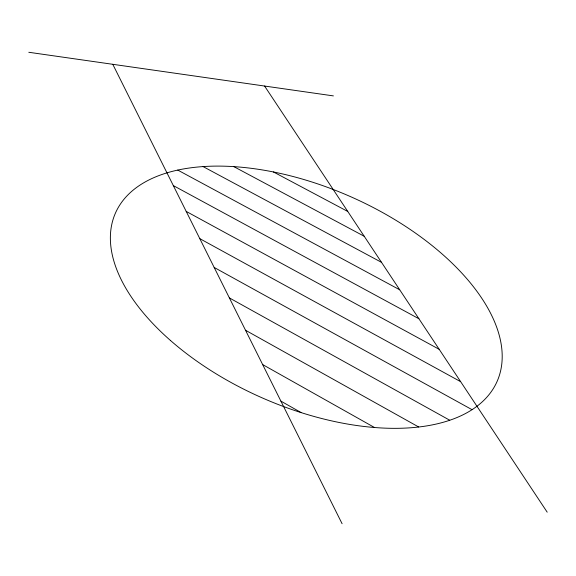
<?xml version="1.0" encoding="UTF-8"?>
<svg xmlns="http://www.w3.org/2000/svg" width="576" height="576" viewBox="0 0 576 576"><rect width="100%" height="100%" fill="white"/><g stroke="black" fill="none" stroke-linecap="round" stroke-linejoin="round"><path stroke-width="0.86" d="M28.8 52.272L333.403 95.897M273.434 171.95L347.767 211.471M233.834 166.63L364.212 236.261M203.098 166.594L381.506 262.339M177.768 170.086L399.715 289.793M173.318 185.587L418.918 318.751M186.206 211.406L439.2 349.322M199.8 238.651L460.642 381.665M214.178 267.444L471.996 409.651M229.392 297.922L449.683 420.192M245.52 330.25L418.586 426.938M262.656 364.579L374.342 427.414M280.901 401.119L300.96 412.488M264.578 86.04L547.2 512.172M112.781 64.296L342.094 523.728M170.438 340.445A208.57 109.886 23.8 0 0 496.519 382.702A208.57 109.886 23.8 0 0 251.942 168.401A208.57 109.886 23.8 0 0 170.438 340.445"/></g></svg>
